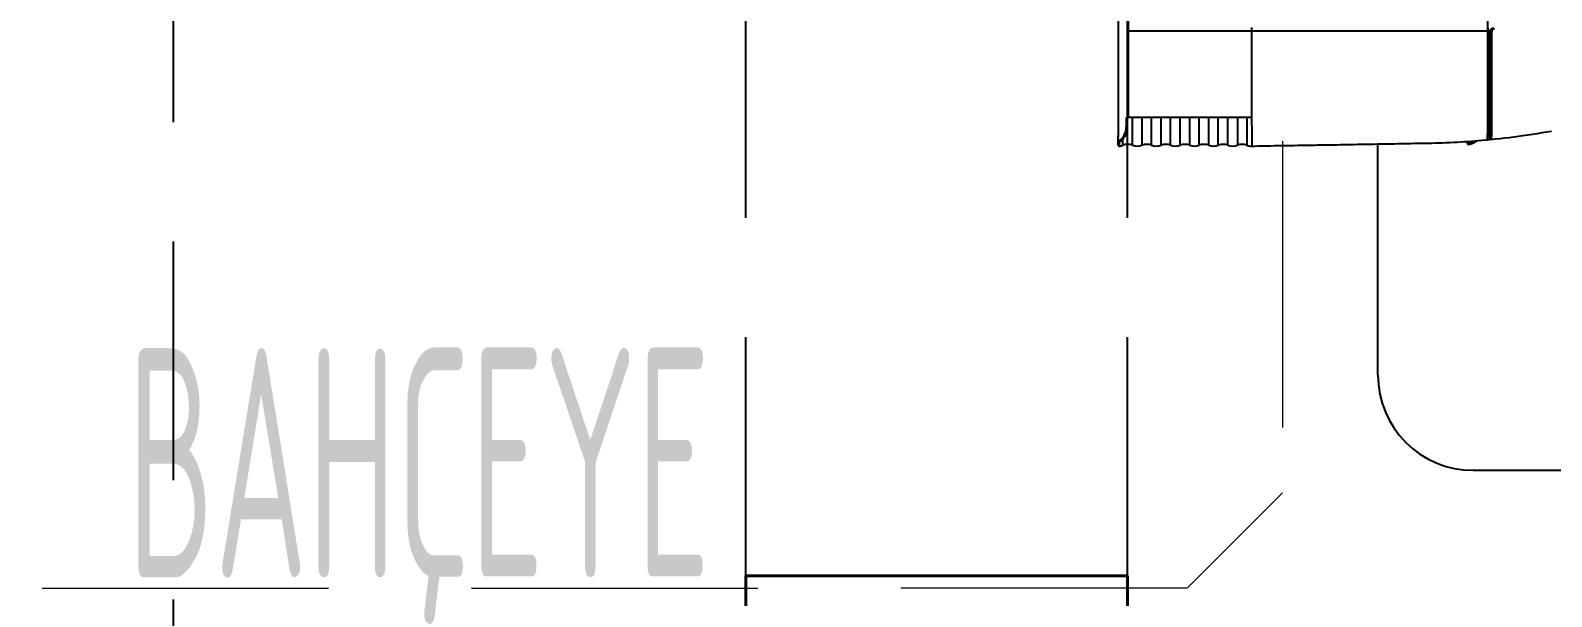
# Model space of a CAD drawing. Header units: centimetres. Extents: x 31 to 22766, y 238 to 3306.
# Drawn here: x 549.5 to 629.3, y 970.9 to 1000.6 of the extents above; entities that cross this region are included whole.
import ezdxf
from ezdxf.xclip import XClip

# ---------------------------------------------------------------- set-up
doc = ezdxf.new("R2010")
doc.units = ezdxf.units.CM
doc.header["$XCLIPFRAME"] = 0
for name, pattern in [('ACAD_ISO07W100', [3, 0, -3]), ('DASHED', [0.75, 0.5, -0.25]), ('HIDDEN', [0.375, 0.25, -0.125])]:
    doc.linetypes.add(name, pattern=pattern)
for name, color, linetype, lineweight in [('00_BORDA_DUVAR', 8, 'Continuous', 40), ('00_BORDA_SIVA', 5, 'Continuous', 25), ('M-HVAC-VRF DRENAJ HATTI', 6, 'DASHED', 5)]:
    doc.layers.add(name, color=color, linetype=linetype, lineweight=lineweight)
for name, color, linetype in [('izdüşüm', 8, 'ACAD_ISO07W100'), ('M-ST-YAĞMUR SUYU', 6, 'RAINWATER'), ('M-VRF-BORU', 3, 'Continuous')]:
    doc.layers.add(name, color=color, linetype=linetype)
doc.styles.get("Standard").update_dxf_attribs({"font": 'GENISO.shx'})
doc.linetypes.add('RAINWATER', pattern='A,6,-0.4,[") )",Standard,S=1,R=0,X=-0.1,Y=-0.5],-1.1', length=7.5)

# ---------------------------------------------------------------- blocks, each defined once
blk = doc.blocks.new('DUVAR PLANI')
at = {"layer": '00_BORDA_DUVAR', "lineweight": 40}
for p, q in [((34865.638, 5492.619), (34865.638, 5352.619)), ((34865.638, 5492.619), (34885.638, 5492.619)), ((34885.638, 5492.619), (34885.638, 5352.619))]:
    blk.add_line(p, q, dxfattribs=at)
at = {"layer": '00_BORDA_SIVA', "color": 251, "linetype": 'HIDDEN', "ltscale": 50}
for p, q in [((34865.638, 5492.619), (34865.638, 5642.619)), ((34885.638, 5492.619), (34885.638, 5642.619))]:
    blk.add_line(p, q, dxfattribs=at)
blk = doc.blocks.new('fxaq 7.1 kw iç ünite')
at = {"color": 7, "linetype": 'Continuous', "true_color": 0xffffff}
for p, q in [((12597.165, 4111.525), (12596.907, 4111.525)), ((12596.951, 4111.329), (12597.259, 4111.329)), ((12596.956, 4111.579), (12597.382, 4111.579)), ((12597.175, 4111.467), (12597.165, 4111.525)), ((12597.214, 4111.579), (12597.225, 4111.518)), ((12597.215, 4111.579), (12597.214, 4111.579)), ((12597.225, 4111.518), (12597.229, 4111.504)), ((12597.229, 4111.504), (12597.234, 4111.49)), ((12597.234, 4111.49), (12597.239, 4111.477)), ((12597.239, 4111.477), (12597.245, 4111.464)), ((12597.245, 4111.464), (12597.252, 4111.452)), ((12597.252, 4111.452), (12597.26, 4111.44)), ((12597.308, 4111.291), (12597.259, 4111.329)), ((12597.26, 4111.44), (12597.269, 4111.428)), ((12597.269, 4111.428), (12597.279, 4111.416)), ((12597.279, 4111.416), (12597.29, 4111.403)), ((12597.29, 4111.403), (12597.303, 4111.39)), ((12597.303, 4111.39), (12597.349, 4111.35)), ((12597.36, 4111.256), (12597.308, 4111.291)), ((12597.349, 4111.35), (12597.398, 4111.313)), ((12597.416, 4111.224), (12597.36, 4111.256)), ((12597.384, 4111.578), (12597.464, 4111.579)), ((12597.464, 4111.579), (12597.384, 4111.578)), ((12597.384, 4111.577), (12597.384, 4111.578)), ((12597.384, 4111.578), (12597.384, 4111.578)), ((12597.385, 4111.579), (12597.464, 4111.579)), ((12597.398, 4111.313), (12597.451, 4111.279)), ((12597.478, 4111.196), (12597.416, 4111.224)), ((12597.451, 4111.279), (12597.509, 4111.248)), ((12691.404, 4111.579), (12597.465, 4111.579)), ((12597.544, 4111.17), (12597.478, 4111.196)), ((12597.509, 4111.248), (12597.571, 4111.221)), ((12597.617, 4111.148), (12597.544, 4111.17)), ((12597.571, 4111.221), (12597.639, 4111.197)), ((12597.695, 4111.13), (12597.617, 4111.148)), ((12597.639, 4111.197), (12597.712, 4111.177)), ((12597.78, 4111.116), (12597.695, 4111.13)), ((12597.712, 4111.177), (12597.791, 4111.162)), ((12597.87, 4111.107), (12597.78, 4111.116)), ((12597.791, 4111.162), (12597.875, 4111.152)), ((12597.966, 4111.103), (12597.87, 4111.107)), ((12597.875, 4111.152), (12597.966, 4111.148)), ((12597.966, 4111.148), (12597.966, 4111.103)), ((12597.966, 4111.148), (12598.404, 4111.148)), ((12598.404, 4111.103), (12597.966, 4111.103)), ((12598.404, 4104.579), (12598.404, 4111.148)), ((12598.404, 4111.093), (12700.404, 4111.093)), ((12700.404, 4111.05), (12598.404, 4111.05)), ((12602.929, 4092.074), (12602.929, 4111.093)), ((12596.951, 4110.829), (12598.404, 4110.829)), ((12596.951, 4110.329), (12598.404, 4110.329)), ((12596.951, 4109.829), (12598.404, 4109.829)), ((12596.951, 4109.329), (12598.404, 4109.329)), ((12596.951, 4108.829), (12598.404, 4108.829)), ((12596.951, 4108.329), (12598.404, 4108.329)), ((12596.951, 4107.829), (12598.404, 4107.829)), ((12596.951, 4107.329), (12598.404, 4107.329)), ((12596.951, 4106.829), (12598.404, 4106.829)), ((12596.951, 4106.329), (12598.404, 4106.329)), ((12596.951, 4105.829), (12598.404, 4105.829)), ((12597.966, 4104.579), (12596.904, 4104.579)), ((12596.909, 4104.579), (12596.912, 4104.409)), ((12598.404, 4105.329), (12596.951, 4105.329)), ((12598.404, 4104.829), (12596.951, 4104.829)), ((12597.966, 4104.579), (12603.104, 4104.579)), ((12602.929, 4104.579), (12603.129, 4104.579)), ((12596.912, 4104.409), (12596.915, 4104.247)), ((12596.915, 4104.247), (12596.918, 4104.088)), ((12596.918, 4104.088), (12596.921, 4103.926)), ((12596.921, 4103.926), (12596.924, 4103.759)), ((12596.924, 4103.759), (12596.928, 4103.586)), ((12596.928, 4103.586), (12596.931, 4103.409)), ((12596.931, 4103.409), (12596.934, 4103.231)), ((12596.934, 4103.231), (12596.937, 4103.055)), ((12596.937, 4103.055), (12596.94, 4102.88)), ((12596.94, 4102.88), (12596.943, 4102.706)), ((12596.943, 4102.706), (12596.946, 4102.531)), ((12596.946, 4102.531), (12596.948, 4102.358)), ((12596.948, 4102.358), (12596.951, 4102.188)), ((12596.951, 4102.188), (12596.954, 4102.023)), ((12596.954, 4102.023), (12596.956, 4101.863)), ((12596.956, 4101.863), (12596.958, 4101.708)), ((12596.958, 4101.708), (12596.96, 4101.558)), ((12596.96, 4101.558), (12596.963, 4101.412)), ((12596.963, 4101.412), (12596.965, 4101.269)), ((12596.965, 4101.269), (12596.967, 4101.127)), ((12596.967, 4101.127), (12596.969, 4100.985)), ((12596.969, 4100.985), (12596.971, 4100.843)), ((12596.971, 4100.843), (12596.973, 4100.701)), ((12596.973, 4100.701), (12596.975, 4100.568)), ((12596.975, 4100.568), (12596.977, 4100.437)), ((12596.977, 4100.437), (12596.98, 4100.274)), ((12596.98, 4100.274), (12596.983, 4100.097)), ((12596.983, 4100.097), (12596.986, 4099.921)), ((12596.986, 4099.921), (12596.989, 4099.747)), ((12596.989, 4099.747), (12596.992, 4099.572)), ((12596.992, 4099.572), (12596.995, 4099.396)), ((12596.995, 4099.396), (12596.998, 4099.22)), ((12596.998, 4099.22), (12597.001, 4099.043)), ((12597.001, 4099.043), (12597.004, 4098.865)), ((12597.004, 4098.865), (12597.007, 4098.688)), ((12597.007, 4098.688), (12597.01, 4098.512)), ((12597.01, 4098.512), (12597.013, 4098.338)), ((12597.013, 4098.338), (12597.016, 4098.163)), ((12597.016, 4098.163), (12597.019, 4097.989)), ((12597.019, 4097.989), (12597.022, 4097.813)), ((12597.022, 4097.813), (12597.025, 4097.636)), ((12597.025, 4097.636), (12597.029, 4097.457)), ((12597.029, 4097.457), (12597.032, 4097.278)), ((12597.032, 4097.278), (12597.035, 4097.098)), ((12597.035, 4097.098), (12597.038, 4096.92)), ((12597.038, 4096.92), (12597.041, 4096.743)), ((12597.041, 4096.743), (12597.044, 4096.569)), ((12597.044, 4096.569), (12597.047, 4096.398)), ((12597.047, 4096.398), (12597.05, 4096.228)), ((12597.05, 4096.228), (12597.053, 4096.058)), ((12597.053, 4096.058), (12597.056, 4095.886)), ((12597.056, 4095.886), (12597.059, 4095.71)), ((12597.059, 4095.71), (12597.062, 4095.528)), ((12597.062, 4095.528), (12597.065, 4095.339)), ((12597.065, 4095.338), (12597.069, 4095.138)), ((12597.066, 4095.339), (12597.066, 4095.339)), ((12597.066, 4095.339), (12597.066, 4095.339)), ((12597.066, 4095.339), (12597.066, 4095.339)), ((12597.066, 4095.339), (12597.066, 4095.339)), ((12597.066, 4095.339), (12597.066, 4095.339)), ((12597.066, 4095.339), (12597.066, 4095.339)), ((12597.066, 4095.339), (12597.066, 4095.339)), ((12597.069, 4095.138), (12597.074, 4094.95)), ((12597.074, 4094.95), (12597.079, 4094.766)), ((12597.079, 4094.766), (12597.086, 4094.583)), ((12597.086, 4094.583), (12597.093, 4094.394)), ((12597.093, 4094.394), (12597.101, 4094.203)), ((12597.101, 4094.203), (12597.11, 4094.01)), ((12597.11, 4094.01), (12597.12, 4093.816)), ((12597.12, 4093.816), (12597.131, 4093.624)), ((12597.131, 4093.624), (12597.143, 4093.434)), ((12597.143, 4093.434), (12597.156, 4093.246)), ((12597.002, 4093.234), (12597.001, 4093.228)), ((12597.001, 4093.229), (12597.001, 4093.217)), ((12597.001, 4093.217), (12597.001, 4093.206)), ((12597.001, 4093.206), (12597.002, 4093.196)), ((12597.003, 4093.241), (12597.002, 4093.234)), ((12597.002, 4093.196), (12597.003, 4093.185)), ((12597.005, 4093.249), (12597.003, 4093.241)), ((12597.003, 4093.185), (12597.004, 4093.174)), ((12597.004, 4093.174), (12597.005, 4093.163)), ((12597.008, 4093.256), (12597.005, 4093.249)), ((12597.005, 4093.163), (12597.007, 4093.153)), ((12597.007, 4093.153), (12597.009, 4093.142)), ((12597.013, 4093.263), (12597.008, 4093.256)), ((12597.009, 4093.142), (12597.011, 4093.131)), ((12597.011, 4093.131), (12597.014, 4093.12)), ((12597.019, 4093.27), (12597.013, 4093.263)), ((12597.014, 4093.12), (12597.017, 4093.109)), ((12597.017, 4093.109), (12597.02, 4093.098)), ((12597.027, 4093.276), (12597.019, 4093.27)), ((12597.02, 4093.098), (12597.023, 4093.088)), ((12597.023, 4093.088), (12597.027, 4093.077)), ((12597.035, 4093.28), (12597.027, 4093.276)), ((12597.027, 4093.077), (12597.031, 4093.067)), ((12597.031, 4093.067), (12597.036, 4093.056)), ((12597.045, 4093.283), (12597.035, 4093.28)), ((12597.04, 4093.051), (12597.038, 4093.054)), ((12597.042, 4093.047), (12597.04, 4093.051)), ((12597.043, 4093.043), (12597.042, 4093.047)), ((12597.045, 4093.04), (12597.043, 4093.043)), ((12597.044, 4093.04), (12597.058, 4093.01)), ((12597.054, 4093.284), (12597.045, 4093.283)), ((12597.047, 4093.036), (12597.045, 4093.04)), ((12597.049, 4093.032), (12597.047, 4093.036)), ((12597.051, 4093.029), (12597.049, 4093.032)), ((12597.052, 4093.281), (12597.051, 4093.279)), ((12597.051, 4093.279), (12597.051, 4093.278)), ((12597.051, 4093.278), (12597.154, 4093.278)), ((12597.051, 4093.278), (12597.053, 4093.245)), ((12597.06, 4093.013), (12597.051, 4093.029)), ((12597.052, 4093.283), (12597.052, 4093.282)), ((12597.053, 4093.283), (12597.052, 4093.283)), ((12597.052, 4093.282), (12597.052, 4093.281)), ((12597.054, 4093.284), (12597.053, 4093.283)), ((12597.053, 4093.245), (12597.057, 4093.215)), ((12597.054, 4093.284), (12597.054, 4093.284)), ((12597.054, 4093.284), (12597.054, 4093.284)), ((12597.054, 4093.284), (12597.054, 4093.284)), ((12597.153, 4093.284), (12597.054, 4093.284)), ((12597.054, 4093.284), (12597.054, 4093.284)), ((12597.054, 4093.284), (12597.054, 4093.284)), ((12597.054, 4093.284), (12597.054, 4093.284)), ((12597.054, 4093.284), (12597.054, 4093.284)), ((12597.054, 4093.284), (12597.054, 4093.284)), ((12597.057, 4093.215), (12597.063, 4093.185)), ((12597.058, 4093.01), (12597.073, 4092.981)), ((12597.069, 4092.998), (12597.06, 4093.013)), ((12597.063, 4093.185), (12597.071, 4093.156)), ((12597.08, 4092.983), (12597.069, 4092.998)), ((12597.071, 4093.156), (12597.082, 4093.129)), ((12597.073, 4092.981), (12597.087, 4092.953)), ((12597.091, 4092.968), (12597.08, 4092.983)), ((12597.082, 4093.129), (12597.095, 4093.102)), ((12597.087, 4092.953), (12597.102, 4092.926)), ((12597.104, 4092.953), (12597.091, 4092.968)), ((12597.095, 4093.102), (12597.11, 4093.075)), ((12597.102, 4092.926), (12597.116, 4092.9)), ((12597.117, 4092.939), (12597.104, 4092.953)), ((12597.11, 4093.075), (12597.129, 4093.049)), ((12597.116, 4092.9), (12597.13, 4092.874)), ((12597.132, 4092.924), (12597.117, 4092.939)), ((12597.129, 4093.049), (12597.15, 4093.024)), ((12597.13, 4092.874), (12597.145, 4092.847)), ((12597.147, 4092.909), (12597.132, 4092.924)), ((12597.145, 4092.847), (12597.16, 4092.821)), ((12597.164, 4092.894), (12597.147, 4092.909)), ((12597.15, 4093.024), (12597.174, 4092.999)), ((12597.156, 4093.246), (12597.169, 4093.062)), ((12597.16, 4092.821), (12597.176, 4092.794)), ((12597.182, 4092.88), (12597.164, 4092.894)), ((12597.169, 4093.062), (12597.183, 4092.878)), ((12597.176, 4092.794), (12597.192, 4092.766)), ((12597.183, 4092.878), (12597.198, 4092.691)), ((12597.198, 4092.691), (12597.214, 4092.498)), ((12597.214, 4092.498), (12597.233, 4092.294)), ((12597.233, 4092.293), (12597.233, 4092.292)), ((12597.233, 4092.292), (12597.233, 4092.29)), ((12597.233, 4092.29), (12597.233, 4092.289)), ((12597.233, 4092.289), (12597.234, 4092.287)), ((12597.234, 4092.287), (12597.234, 4092.286)), ((12597.234, 4092.286), (12597.234, 4092.284)), ((12597.234, 4092.284), (12597.234, 4092.282)), ((12597.234, 4092.282), (12597.235, 4092.274)), ((12597.235, 4092.274), (12597.236, 4092.266)), ((12597.236, 4092.266), (12597.238, 4092.259)), ((12597.237, 4092.258), (12597.239, 4092.249)), ((12597.238, 4092.259), (12597.239, 4092.252)), ((12597.239, 4092.252), (12597.241, 4092.246)), ((12597.239, 4092.249), (12597.241, 4092.24)), ((12597.241, 4092.246), (12597.243, 4092.241)), ((12597.241, 4092.24), (12597.243, 4092.232)), ((12597.243, 4092.241), (12597.245, 4092.237)), ((12597.243, 4092.232), (12597.247, 4092.224)), ((12597.245, 4092.237), (12597.247, 4092.233)), ((12597.247, 4092.233), (12597.249, 4092.23)), ((12597.247, 4092.224), (12597.252, 4092.215)), ((12597.249, 4092.23), (12597.251, 4092.228)), ((12597.249, 4092.22), (12597.249, 4092.213)), ((12597.249, 4092.213), (12597.249, 4092.205)), ((12597.249, 4092.205), (12597.249, 4092.198)), ((12597.249, 4092.198), (12597.249, 4092.19)), ((12597.249, 4092.19), (12597.249, 4092.183)), ((12597.249, 4092.183), (12597.249, 4092.176)), ((12597.249, 4092.176), (12597.249, 4092.169)), ((12597.249, 4092.169), (12597.249, 4092.161)), ((12597.249, 4092.161), (12597.249, 4092.154)), ((12597.249, 4092.154), (12597.249, 4092.146)), ((12597.249, 4092.146), (12597.249, 4092.139)), ((12597.249, 4092.139), (12597.25, 4092.132)), ((12597.25, 4092.132), (12597.25, 4092.125)), ((12597.25, 4092.125), (12597.25, 4092.119)), ((12597.25, 4092.112), (12597.25, 4092.116)), ((12597.251, 4092.108), (12597.25, 4092.112)), ((12597.251, 4092.228), (12597.254, 4092.226)), ((12597.251, 4092.105), (12597.251, 4092.108)), ((12597.251, 4092.101), (12597.251, 4092.105)), ((12597.252, 4092.097), (12597.251, 4092.101)), ((12597.252, 4092.215), (12597.259, 4092.206)), ((12597.252, 4092.094), (12597.252, 4092.097)), ((12597.252, 4092.09), (12597.252, 4092.094)), ((12597.252, 4092.092), (12597.252, 4092.092)), ((12597.252, 4092.092), (12597.252, 4092.092)), ((12597.252, 4092.092), (12597.252, 4092.091)), ((12597.252, 4092.091), (12597.252, 4092.09)), ((12597.252, 4092.091), (12597.252, 4092.091)), ((12597.252, 4092.09), (12597.252, 4092.09)), ((12597.252, 4092.09), (12597.252, 4092.09)), ((12597.253, 4092.087), (12597.252, 4092.09)), ((12597.253, 4092.084), (12597.253, 4092.087)), ((12597.253, 4092.085), (12597.28, 4091.82)), ((12597.253, 4092.08), (12597.253, 4092.084)), ((12597.255, 4092.07), (12597.253, 4092.08)), ((12597.254, 4092.226), (12597.256, 4092.225)), ((12597.257, 4092.06), (12597.255, 4092.07)), ((12597.256, 4092.225), (12597.259, 4092.224)), ((12597.259, 4092.051), (12597.257, 4092.06)), ((12597.259, 4092.224), (12597.381, 4092.224)), ((12597.259, 4092.206), (12597.267, 4092.197)), ((12597.261, 4092.044), (12597.259, 4092.051)), ((12597.263, 4092.038), (12597.261, 4092.044)), ((12597.266, 4092.033), (12597.263, 4092.038)), ((12597.268, 4092.03), (12597.266, 4092.033)), ((12597.267, 4092.197), (12597.278, 4092.188)), ((12597.271, 4092.027), (12597.268, 4092.03)), ((12597.275, 4092.025), (12597.271, 4092.027)), ((12597.278, 4092.024), (12597.275, 4092.025)), ((12597.278, 4092.188), (12597.291, 4092.182)), ((12597.396, 4092.024), (12597.278, 4092.024)), ((12597.291, 4092.182), (12597.308, 4092.179)), ((12597.3, 4092.18), (12597.3, 4092.165)), ((12597.3, 4092.165), (12597.301, 4092.152)), ((12597.301, 4092.152), (12597.303, 4092.14)), ((12597.303, 4092.14), (12597.304, 4092.128)), ((12597.304, 4092.128), (12597.306, 4092.118)), ((12597.306, 4092.118), (12597.308, 4092.108)), ((12597.308, 4092.108), (12597.31, 4092.1)), ((12597.31, 4092.1), (12597.312, 4092.094)), ((12597.312, 4092.094), (12597.315, 4092.089)), ((12597.315, 4092.089), (12597.318, 4092.085)), ((12597.318, 4092.085), (12597.321, 4092.082)), ((12597.321, 4092.082), (12597.324, 4092.08)), ((12597.324, 4092.08), (12597.328, 4092.079)), ((12597.328, 4092.079), (12597.328, 4092.079)), ((12597.328, 4092.079), (12597.328, 4092.079)), ((12597.328, 4092.079), (12597.328, 4092.079)), ((12597.328, 4092.079), (12597.328, 4092.079)), ((12597.328, 4092.079), (12597.328, 4092.079)), ((12597.328, 4092.079), (12597.328, 4092.079)), ((12597.328, 4092.079), (12597.328, 4092.079)), ((12597.328, 4092.079), (12602.89, 4092.079)), ((12597.383, 4092.217), (12597.381, 4092.224)), ((12597.381, 4092.224), (12597.4, 4092.221)), ((12597.385, 4092.21), (12597.383, 4092.217)), ((12597.389, 4092.203), (12597.385, 4092.21)), ((12597.392, 4092.197), (12597.389, 4092.203)), ((12597.397, 4092.192), (12597.392, 4092.197)), ((12597.408, 4092.021), (12597.396, 4092.024)), ((12597.403, 4092.188), (12597.397, 4092.192)), ((12597.4, 4092.221), (12597.445, 4092.218)), ((12597.409, 4092.184), (12597.403, 4092.188)), ((12597.433, 4092.019), (12597.408, 4092.021)), ((12597.416, 4092.182), (12597.409, 4092.184)), ((12597.423, 4092.18), (12597.416, 4092.182)), ((12602.925, 4092.179), (12597.431, 4092.179)), ((12597.473, 4092.016), (12597.433, 4092.019)), ((12597.445, 4092.218), (12597.513, 4092.215)), ((12597.528, 4092.014), (12597.473, 4092.016)), ((12597.513, 4092.215), (12597.605, 4092.212)), ((12597.599, 4092.012), (12597.528, 4092.014)), ((12597.687, 4092.01), (12597.599, 4092.012)), ((12597.605, 4092.212), (12597.72, 4092.21)), ((12597.789, 4092.009), (12597.687, 4092.01)), ((12597.72, 4092.21), (12597.857, 4092.208)), ((12597.904, 4092.007), (12597.789, 4092.009)), ((12597.857, 4092.208), (12598.014, 4092.207)), ((12598.028, 4092.006), (12597.904, 4092.007)), ((12598.014, 4092.207), (12598.189, 4092.206)), ((12598.162, 4092.005), (12598.028, 4092.006)), ((12598.303, 4092.005), (12598.162, 4092.005)), ((12598.189, 4092.206), (12598.381, 4092.206)), ((12598.454, 4092.005), (12598.303, 4092.005)), ((12598.381, 4092.206), (12598.586, 4092.206)), ((12598.617, 4092.006), (12598.454, 4092.005)), ((12598.586, 4092.206), (12700.222, 4092.206)), ((12602.89, 4092.006), (12598.617, 4092.006)), ((12598.804, 4092.179), (12603.084, 4092.179)), ((12599.178, 4092.177), (12599.179, 4092.177)), ((12599.179, 4092.177), (12599.18, 4092.177)), ((12599.18, 4092.177), (12599.181, 4092.178)), ((12599.181, 4092.178), (12599.182, 4092.178)), ((12599.182, 4092.178), (12599.183, 4092.178)), ((12599.183, 4092.178), (12599.184, 4092.179)), ((12599.184, 4092.179), (12599.185, 4092.179)), ((12599.204, 4092.178), (12599.204, 4092.178)), ((12602.929, 4092.136), (12602.831, 4092.079)), ((12602.89, 4092.006), (12602.89, 4092.079)), ((12597.28, 4091.82), (12597.307, 4091.567)), ((12597.307, 4091.567), (12597.335, 4091.321)), ((12597.335, 4091.321), (12597.364, 4091.081)), ((12597.364, 4091.081), (12597.394, 4090.843)), ((12597.394, 4090.843), (12597.425, 4090.605)), ((12597.425, 4090.605), (12597.459, 4090.364)), ((12597.459, 4090.364), (12597.495, 4090.117)), ((12597.495, 4090.117), (12597.534, 4089.862)), ((12597.534, 4089.862), (12597.573, 4089.606)), ((12597.573, 4089.606), (12597.613, 4089.363)), ((12597.613, 4089.363), (12597.654, 4089.123)), ((12597.654, 4089.123), (12597.699, 4088.866))]:
    blk.add_line(p, q, dxfattribs=at)
for centre, radius, start, end in [((12596.956, 4111.529), 0.05, 90, 184.41173), ((12597.604, 4111.579), 0.7, 184.41173, 200.92483), ((12596.297, 4111.079), 0.7, 339.07517, 20.92483), ((12597.215, 4111.528), 0.0506, 91.80903, 183.70621), ((12597.457, 4111.543), 0.292, 195.20081, 227.2729), ((12597.604, 4110.579), 0.7, 159.07517, 200.92483), ((12596.297, 4110.079), 0.7, 339.07517, 20.92483), ((12597.604, 4109.579), 0.7, 159.07517, 200.92483), ((12597.604, 4108.579), 0.7, 159.07517, 200.92483), ((12596.297, 4109.079), 0.7, 339.07517, 20.92483), ((12597.604, 4107.579), 0.7, 159.07517, 200.92483), ((12596.297, 4108.079), 0.7, 339.07517, 20.92483), ((12596.297, 4107.079), 0.7, 339.07517, 20.92483), ((12597.604, 4106.579), 0.7, 159.07517, 200.92483), ((12596.297, 4106.079), 0.7, 339.07517, 20.92483), ((12597.604, 4105.579), 0.7, 159.07517, 200.92483), ((12597.604, 4104.579), 0.7, 159.07517, 180), ((12596.297, 4105.079), 0.7, 339.07517, 20.92483), ((12602.89, 4091.879), 0.2, 3, 90), ((12602.89, 4091.856), 0.15, 2.91019, 89.97526)]:
    blk.add_arc(centre, radius, start, end, dxfattribs=at)
blk = doc.blocks.new('G$CCD2FF134')
at = {"layer": 'M-HVAC-VRF DRENAJ HATTI', "ltscale": 30}
for p, q in [((-3091.875, -1277.234), (-3091.875, -1295.656)), ((-3091.875, -1295.656), (-3096.875, -1300.657)), ((-3096.875, -1300.657), (-3187.032, -1300.673))]:
    blk.add_line(p, q, dxfattribs=at)
at = {"layer": 'M-VRF-BORU'}
for p, q in [((-3086.875, -1289.478), (-3086.875, -1277.385)), ((-3081.875, -1294.478), (-3046.875, -1294.478))]:
    blk.add_line(p, q, dxfattribs=at)
blk.add_arc((-3081.875, -1289.478), 5, 180, 270, dxfattribs=at)
at = {"rotation": 90}
blk.add_blockref('fxaq 7.1 kw iç ünite', (1011.093, -13874.404), dxfattribs=at)
at = {"layer": 'M-ST-YAĞMUR SUYU', "color": 7, "ltscale": 10, "width": 0.5}
blk.add_text('BAHÇEYE', height=12, dxfattribs=at).set_placement((-3152.417, -1300.079))

msp = doc.modelspace()

# ---------------------------------------------------------------- linework, layer by layer
at = {"layer": 'izdüşüm', "color": 251, "linetype": 'HIDDEN', "ltscale": 50}
msp.add_lwpolyline([(557.025, 772.025), (3737.025, 772.025), (3737.025, 2302.025), (557.025, 2302.025)], close=True, dxfattribs=at)

# ---------------------------------------------------------------- block references
ref = msp.add_blockref('G$CCD2FF134', (3707.025, 2272.025))
XClip(ref).set_block_clipping_path([(-3470.0000000001, -1889.9999999982), (349.9999999999, 300.0000000019)])
msp.add_blockref('DUVAR PLANI', (-34278.613, -4520.594))

doc.saveas('drawing.dxf')
